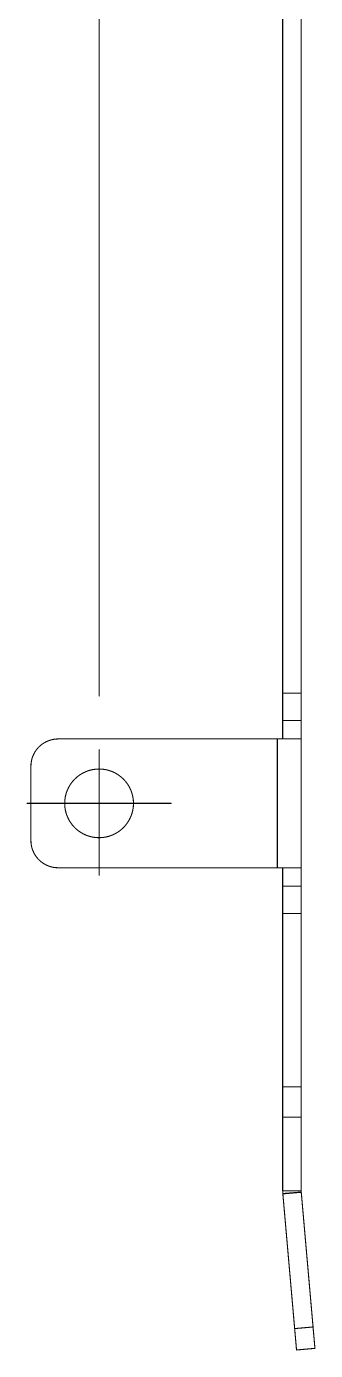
# Model space of a CAD drawing. Header units: millimetres. Extents: x 178 to 562, y 241 to 450.
# Drawn here: x 454 to 467.5, y 255.6 to 317.3 of the extents above; entities that cross this region are included whole.
import ezdxf

# ---------------------------------------------------------------- set-up
doc = ezdxf.new("R2010")
doc.units = ezdxf.units.MM
doc.layers.add('Mechanical1', color=6, linetype='Continuous')

msp = doc.modelspace()

# ---------------------------------------------------------------- linework, layer by layer
at = {"layer": 'Mechanical1', "const_width": 0.05}
for points in [[(457.404, 286.129), (457.404, 361.529)], [(465.944, 286.259), (465.944, 361.399)], [(466.804, 286.259), (466.804, 361.399)], [(465.944, 284.989), (465.944, 286.259)], [(465.944, 286.259), (466.804, 286.259)], [(466.804, 284.989), (466.804, 286.259)], [(465.944, 284.129), (465.944, 284.989)], [(465.944, 284.989), (466.804, 284.989)], [(466.804, 284.129), (466.804, 284.989)], [(455.504, 284.129), (465.694, 284.129)], [(465.694, 284.129), (466.804, 284.129)], [(465.694, 278.129), (465.694, 284.129)], [(466.804, 278.129), (466.804, 284.129)], [(457.404, 281.129), (457.404, 283.629)], [(454.234, 279.399), (454.234, 282.859)], [(454.054, 281.129), (454.904, 281.129)], [(454.904, 281.129), (457.404, 281.129)], [(457.404, 281.129), (459.904, 281.129)], [(457.404, 278.629), (457.404, 281.129)], [(459.904, 281.129), (460.754, 281.129)], [(455.504, 278.129), (465.694, 278.129)], [(457.404, 277.779), (457.404, 278.629)], [(465.694, 278.129), (466.804, 278.129)], [(465.944, 277.269), (465.944, 278.129)], [(466.804, 277.269), (466.804, 278.129)], [(465.944, 275.999), (465.944, 277.269)], [(465.944, 277.269), (466.804, 277.269)], [(466.804, 275.999), (466.804, 277.269)], [(465.944, 267.928), (465.944, 275.999)], [(465.944, 275.999), (466.804, 275.999)], [(466.804, 267.928), (466.804, 275.999)], [(465.944, 266.514), (465.944, 267.928)], [(465.944, 267.928), (466.804, 267.928)], [(466.804, 266.514), (466.804, 267.928)], [(465.944, 263.08), (465.944, 266.514)], [(465.944, 266.514), (466.804, 266.514)], [(466.804, 263.08), (466.804, 266.514)], [(465.944, 263.08), (466.804, 263.08)], [(465.949, 262.956), (466.807, 263.023)], [(465.951, 262.941), (466.807, 263.016)], [(465.951, 262.941), (466.5, 256.666)], [(466.807, 263.016), (467.356, 256.741)], [(466.5, 256.666), (467.356, 256.741)], [(466.5, 256.666), (466.587, 255.67)], [(467.356, 256.741), (467.443, 255.745)], [(466.587, 255.67), (467.443, 255.745)]]:
    msp.add_lwpolyline(points, dxfattribs=at)
at = {"layer": 'Mechanical1'}
for points, const_width in [([(457.392, 286.129, 1), (457.417, 286.129, 1)], 0.025), ([(465.932, 286.259, 1), (465.957, 286.259, 1)], 0.025), ([(465.932, 286.259, 1), (465.957, 286.259, 1)], 0.025), ([(465.932, 286.259, 1), (465.957, 286.259, 1)], 0.025), ([(466.792, 286.259, 1), (466.817, 286.259, 1)], 0.025), ([(466.792, 286.259, 1), (466.817, 286.259, 1)], 0.025), ([(466.792, 286.259, 1), (466.817, 286.259, 1)], 0.025), ([(465.932, 284.989, 1), (465.957, 284.989, 1)], 0.025), ([(465.932, 284.989, 1), (465.957, 284.989, 1)], 0.025), ([(465.932, 284.989, 1), (465.957, 284.989, 1)], 0.025), ([(466.792, 284.989, 1), (466.817, 284.989, 1)], 0.025), ([(466.792, 284.989, 1), (466.817, 284.989, 1)], 0.025), ([(466.792, 284.989, 1), (466.817, 284.989, 1)], 0.025), ([(455.492, 284.129, 1), (455.517, 284.129, 1)], 0.025), ([(455.492, 284.129, 1), (455.517, 284.129, 1)], 0.025), ([(465.682, 284.129, 1), (465.707, 284.129, 1)], 0.025), ([(465.682, 284.129, 1), (465.707, 284.129, 1)], 0.025), ([(465.682, 284.129, 1), (465.707, 284.129, 1)], 0.025), ([(465.932, 284.129, 1), (465.957, 284.129, 1)], 0.025), ([(466.792, 284.129, 1), (466.817, 284.129, 1)], 0.025), ([(466.792, 284.129, 1), (466.817, 284.129, 1)], 0.025), ([(466.792, 284.129, 1), (466.817, 284.129, 1)], 0.025), ([(457.392, 283.629, 1), (457.417, 283.629, 1)], 0.025), ([(454.222, 282.859, 1), (454.247, 282.859, 1)], 0.025), ([(454.222, 282.859, 1), (454.247, 282.859, 1)], 0.025), ([(459.004, 281.129, 1), (455.804, 281.129, 1)], 0.05), ([(454.042, 281.129, 1), (454.067, 281.129, 1)], 0.025), ([(454.892, 281.129, 1), (454.917, 281.129, 1)], 0.025), ([(454.892, 281.129, 1), (454.917, 281.129, 1)], 0.025), ([(455.792, 281.129, 1), (455.817, 281.129, 1)], 0.025), ([(457.392, 281.129, 1), (457.417, 281.129, 1)], 0.025), ([(457.392, 281.129, 1), (457.417, 281.129, 1)], 0.025), ([(457.392, 281.129, 1), (457.417, 281.129, 1)], 0.025), ([(457.392, 281.129, 1), (457.417, 281.129, 1)], 0.025), ([(458.992, 281.129, 1), (459.017, 281.129, 1)], 0.025), ([(459.892, 281.129, 1), (459.917, 281.129, 1)], 0.025), ([(459.892, 281.129, 1), (459.917, 281.129, 1)], 0.025), ([(460.742, 281.129, 1), (460.767, 281.129, 1)], 0.025), ([(454.222, 279.399, 1), (454.247, 279.399, 1)], 0.025), ([(454.222, 279.399, 1), (454.247, 279.399, 1)], 0.025), ([(455.492, 278.129, 1), (455.517, 278.129, 1)], 0.025), ([(455.492, 278.129, 1), (455.517, 278.129, 1)], 0.025), ([(457.392, 278.629, 1), (457.417, 278.629, 1)], 0.025), ([(457.392, 278.629, 1), (457.417, 278.629, 1)], 0.025), ([(465.682, 278.129, 1), (465.707, 278.129, 1)], 0.025), ([(465.682, 278.129, 1), (465.707, 278.129, 1)], 0.025), ([(465.682, 278.129, 1), (465.707, 278.129, 1)], 0.025), ([(465.932, 278.129, 1), (465.957, 278.129, 1)], 0.025), ([(466.792, 278.129, 1), (466.817, 278.129, 1)], 0.025), ([(466.792, 278.129, 1), (466.817, 278.129, 1)], 0.025), ([(466.792, 278.129, 1), (466.817, 278.129, 1)], 0.025), ([(457.392, 277.779, 1), (457.417, 277.779, 1)], 0.025), ([(465.932, 277.269, 1), (465.957, 277.269, 1)], 0.025), ([(465.932, 277.269, 1), (465.957, 277.269, 1)], 0.025), ([(465.932, 277.269, 1), (465.957, 277.269, 1)], 0.025), ([(466.792, 277.269, 1), (466.817, 277.269, 1)], 0.025), ([(466.792, 277.269, 1), (466.817, 277.269, 1)], 0.025), ([(466.792, 277.269, 1), (466.817, 277.269, 1)], 0.025), ([(465.932, 275.999, 1), (465.957, 275.999, 1)], 0.025), ([(465.932, 275.999, 1), (465.957, 275.999, 1)], 0.025), ([(465.932, 275.999, 1), (465.957, 275.999, 1)], 0.025), ([(466.792, 275.999, 1), (466.817, 275.999, 1)], 0.025), ([(466.792, 275.999, 1), (466.817, 275.999, 1)], 0.025), ([(466.792, 275.999, 1), (466.817, 275.999, 1)], 0.025), ([(465.932, 267.928, 1), (465.957, 267.928, 1)], 0.025), ([(465.932, 267.928, 1), (465.957, 267.928, 1)], 0.025), ([(465.932, 267.928, 1), (465.957, 267.928, 1)], 0.025), ([(466.792, 267.928, 1), (466.817, 267.928, 1)], 0.025), ([(466.792, 267.928, 1), (466.817, 267.928, 1)], 0.025), ([(466.792, 267.928, 1), (466.817, 267.928, 1)], 0.025), ([(465.932, 266.514, 1), (465.957, 266.514, 1)], 0.025), ([(465.932, 266.514, 1), (465.957, 266.514, 1)], 0.025), ([(465.932, 266.514, 1), (465.957, 266.514, 1)], 0.025), ([(466.792, 266.514, 1), (466.817, 266.514, 1)], 0.025), ([(466.792, 266.514, 1), (466.817, 266.514, 1)], 0.025), ([(466.792, 266.514, 1), (466.817, 266.514, 1)], 0.025), ([(465.932, 263.08, 1), (465.957, 263.08, 1)], 0.025), ([(465.932, 263.08, 1), (465.957, 263.08, 1)], 0.025), ([(465.932, 263.08, 1), (465.957, 263.08, 1)], 0.025), ([(465.937, 262.956, 1), (465.962, 262.956, 1)], 0.025), ([(465.937, 262.956, 1), (465.962, 262.956, 1)], 0.025), ([(465.937, 262.956, 1), (465.962, 262.956, 1)], 0.025), ([(465.938, 262.941, 1), (465.963, 262.941, 1)], 0.025), ([(465.938, 262.941, 1), (465.963, 262.941, 1)], 0.025), ([(465.938, 262.941, 1), (465.963, 262.941, 1)], 0.025), ([(466.792, 263.08, 1), (466.817, 263.08, 1)], 0.025), ([(466.792, 263.08, 1), (466.817, 263.08, 1)], 0.025), ([(466.792, 263.08, 1), (466.817, 263.08, 1)], 0.025), ([(466.794, 263.023, 1), (466.819, 263.023, 1)], 0.025), ([(466.794, 263.023, 1), (466.819, 263.023, 1)], 0.025), ([(466.794, 263.023, 1), (466.819, 263.023, 1)], 0.025), ([(466.795, 263.016, 1), (466.82, 263.016, 1)], 0.025), ([(466.795, 263.016, 1), (466.82, 263.016, 1)], 0.025), ([(466.795, 263.016, 1), (466.82, 263.016, 1)], 0.025), ([(466.487, 256.666, 1), (466.512, 256.666, 1)], 0.025), ([(466.487, 256.666, 1), (466.512, 256.666, 1)], 0.025), ([(466.487, 256.666, 1), (466.512, 256.666, 1)], 0.025), ([(467.344, 256.741, 1), (467.369, 256.741, 1)], 0.025), ([(467.344, 256.741, 1), (467.369, 256.741, 1)], 0.025), ([(467.344, 256.741, 1), (467.369, 256.741, 1)], 0.025), ([(466.574, 255.67, 1), (466.599, 255.67, 1)], 0.025), ([(466.574, 255.67, 1), (466.599, 255.67, 1)], 0.025), ([(467.431, 255.745, 1), (467.456, 255.745, 1)], 0.025), ([(467.431, 255.745, 1), (467.456, 255.745, 1)], 0.025)]:
    msp.add_lwpolyline(points, format="xyb", close=True, dxfattribs=dict(at, const_width=const_width))
at = {"layer": 'Mechanical1', "const_width": 0.05}
for points in [[(454.234, 282.859, -0.414214), (455.504, 284.129)], [(455.504, 278.129, -0.414214), (454.234, 279.399)], [(465.949, 262.956, -0.01948), (465.944, 263.08)], [(465.951, 262.941, -0.002336), (465.949, 262.956)], [(466.807, 263.023, -0.01948), (466.804, 263.08)], [(466.807, 263.016, -0.002336), (466.807, 263.023)]]:
    msp.add_lwpolyline(points, format="xyb", dxfattribs=at)

doc.saveas('drawing.dxf')
